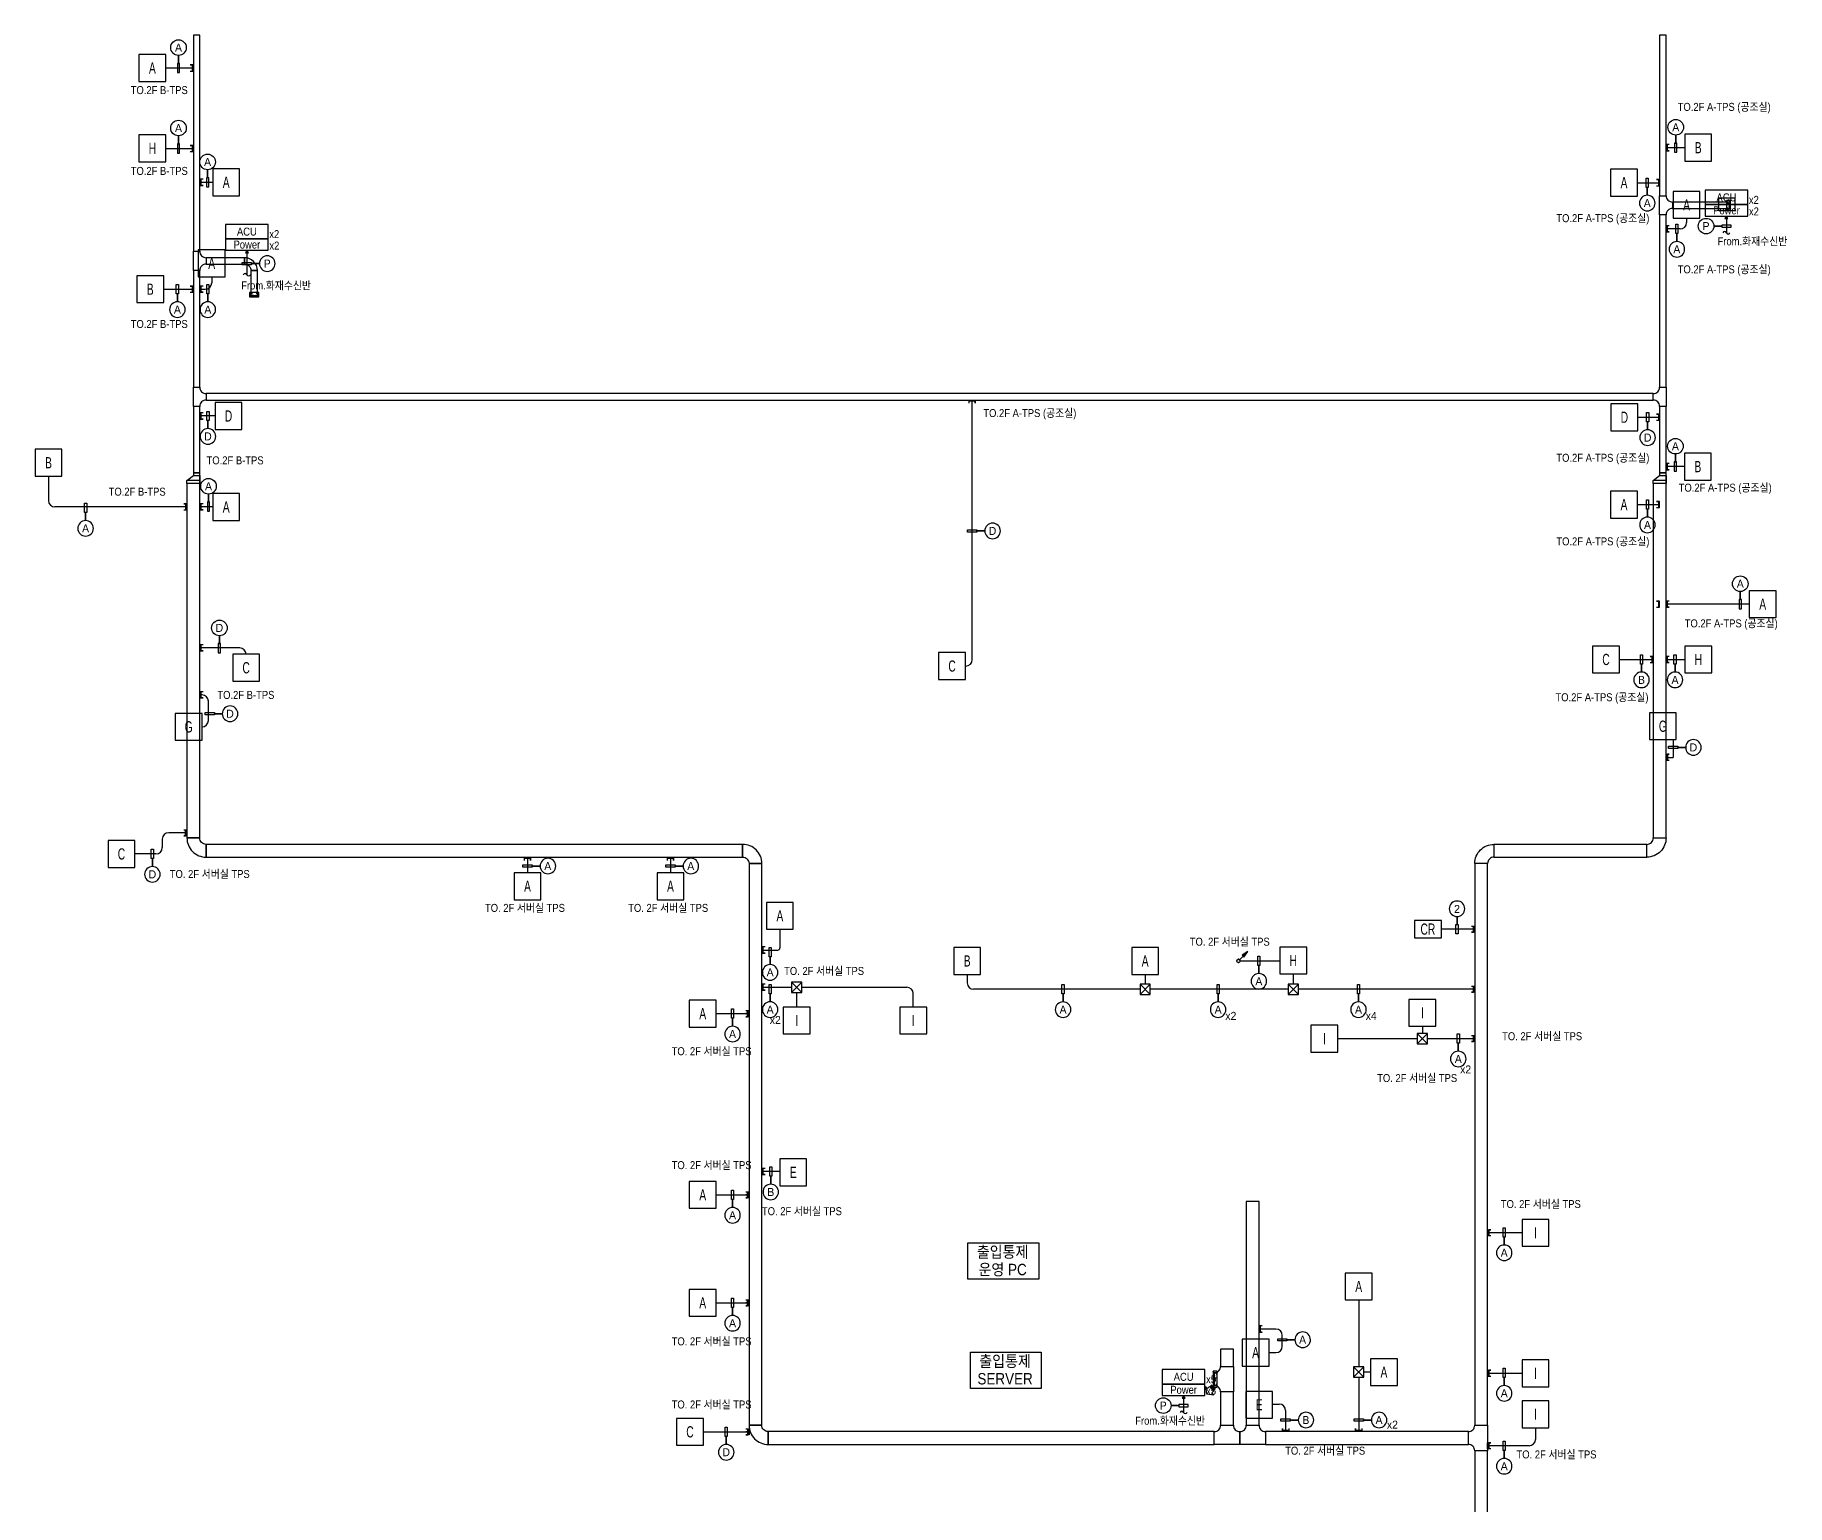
# Model space of a CAD drawing. Header units: millimetres. Extents: x 88230 to 502050, y -351975 to 882900.
# Drawn here: x 93024 to 175145, y -103220 to -34315 of the extents above; entities that cross this region are included whole.
import ezdxf
from ezdxf.enums import TextEntityAlignment as Align

# ---------------------------------------------------------------- set-up
doc = ezdxf.new("R2010")
doc.units = ezdxf.units.MM
doc.header["$LTSCALE"] = 150
doc.linetypes.add('D1', pattern=[3, 1, -1, 1])
for name, color, linetype in [('------16 CCTV', 3, 'Continuous'), ('-----20 General Symbol', 3, 'Continuous'), ('-----27 Communication Cable Tray', 2, 'Continuous'), ('-----29 Indicator', 1, 'Continuous'), ('-----30 Text', 2, 'Continuous'), ('4', 4, 'Continuous'), ('6', 6, 'Continuous')]:
    doc.layers.add(name, color=color, linetype=linetype)
doc.styles.add('ELEC', font='')
doc.styles.get('ELEC').set_extended_font_data('Dotum')

# ---------------------------------------------------------------- blocks, each defined once
blk = doc.blocks.new('O08')
blk.add_hatch(color=256).paths.add_polyline_path([(120, 51), (-120, 51), (-120, 0), (120, 0)])
blk.add_lwpolyline([(120, 127.5), (120, 0), (-120, 0), (-120, 127.5), (-120, 51), (120, 51)])
blk = doc.blocks.new('O01')
blk.add_hatch(color=256).paths.add_polyline_path([(-149, -218), (-218, -149), (-368, -368)])
blk.add_line((-46, -46), (-184, -184))
blk.add_lwpolyline([(-368, -368), (-149, -218), (-218, -149), (-368, -368)])
blk.add_circle((0, 0), 65)
for p in [(-65, 0), (-65, 0), (0, 65), (0, 65), (65, 0), (65, 0), (0, -65), (0, -65)]:
    blk.add_point(p)
blk = doc.blocks.new('GOK_A')
at = {"layer": '-----20 General Symbol', "color": 1}
blk.add_lwpolyline([(272950, 44280), (274750, 44280), (274750, 46080), (272950, 46080)], close=True, dxfattribs=at)
at = {"layer": '-----20 General Symbol', "color": 3, "style": 'ELEC', "width": 0.7}
blk.add_text('A', height=750, dxfattribs=at).set_placement((273850, 45180), align=Align.MIDDLE_CENTER)
blk = doc.blocks.new('GOK_I')
at = {"layer": '-----20 General Symbol', "color": 1}
blk.add_lwpolyline([(272950, 39120), (274750, 39120), (274750, 40920), (272950, 40920)], close=True, dxfattribs=at)
at = {"layer": '-----20 General Symbol', "color": 3, "style": 'ELEC', "width": 0.7}
blk.add_text('I', height=750, dxfattribs=at).set_placement((273850, 40020), align=Align.MIDDLE_CENTER)
blk = doc.blocks.new('GOK_B')
at = {"layer": '-----20 General Symbol', "color": 1}
blk.add_lwpolyline([(272950, 41850), (274750, 41850), (274750, 43650), (272950, 43650)], close=True, dxfattribs=at)
at = {"layer": '-----20 General Symbol', "color": 3, "style": 'ELEC', "width": 0.7}
blk.add_text('B', height=750, dxfattribs=at).set_placement((273850, 42750), align=Align.MIDDLE_CENTER)
blk = doc.blocks.new('GOK_H')
at = {"layer": '-----20 General Symbol', "color": 1}
blk.add_lwpolyline([(139470, -259730), (140730, -259730), (140730, -258470), (139470, -258470)], close=True, dxfattribs=at)
at = {"layer": '-----20 General Symbol', "color": 3, "style": 'ELEC', "width": 0.7}
blk.add_text('H', height=525, dxfattribs=at).set_placement((140100, -259100), align=Align.MIDDLE_CENTER)
blk = doc.blocks.new('GOK_C')
at = {"layer": '-----20 General Symbol', "color": 1}
blk.add_lwpolyline([(114698, -205929), (115958, -205929), (115958, -204669), (114698, -204669)], close=True, dxfattribs=at)
at = {"layer": '-----20 General Symbol', "color": 3, "style": 'ELEC', "width": 0.7}
blk.add_text('C', height=525, dxfattribs=at).set_placement((115328, -205299), align=Align.MIDDLE_CENTER)
blk = doc.blocks.new('GOK_E')
at = {"layer": '-----20 General Symbol', "color": 1}
blk.add_lwpolyline([(275670, 44280), (277470, 44280), (277470, 46080), (275670, 46080)], close=True, dxfattribs=at)
at = {"layer": '-----20 General Symbol', "color": 3, "style": 'ELEC', "width": 0.7}
blk.add_text('E', height=750, dxfattribs=at).set_placement((276570, 45180), align=Align.MIDDLE_CENTER)
blk = doc.blocks.new('GOK_G')
at = {"layer": '-----20 General Symbol', "color": 1, "elevation": 0}
blk.add_lwpolyline([(103390, -67610), (104650, -67610), (104650, -66350), (103390, -66350)], close=True, dxfattribs=at)
at = {"layer": '-----20 General Symbol', "color": 3, "style": 'ELEC', "width": 0.7}
blk.add_text('G', height=525, dxfattribs=at).set_placement((104020, -66980), align=Align.MIDDLE_CENTER)
blk = doc.blocks.new('GOK_D')
at = {"layer": '-----20 General Symbol', "color": 1}
blk.add_lwpolyline([(116508, -205929), (117768, -205929), (117768, -204669), (116508, -204669)], close=True, dxfattribs=at)
at = {"layer": '-----20 General Symbol', "color": 3, "style": 'ELEC', "width": 0.7}
blk.add_text('D', height=525, dxfattribs=at).set_placement((117138, -205299), align=Align.MIDDLE_CENTER)
blk = doc.blocks.new('A$Cfacc77e0')
at = {"layer": '-----20 General Symbol', "color": 1}
blk.add_lwpolyline([(0, 0), (1260, 0), (1260, 810), (0, 810)], close=True, dxfattribs=at)
at = {"layer": '-----20 General Symbol', "color": 3, "style": 'ELEC', "width": 0.7}
blk.add_text('CR', height=525, dxfattribs=at).set_placement((630, 410), align=Align.MIDDLE_CENTER)
blk = doc.blocks.new('O03')
at = {"linetype": 'Continuous'}
for p, q in [((-101, 101), (101, -101)), ((-74, 127), (127, -74)), ((-48, 154), (154, -48)), ((-27, 366), (69, 270)), ((-27, 366), (321, 321)), ((69, 270), (-21, 180)), ((-21, 180), (180, -21)), ((270, 69), (180, -21)), ((270, 69), (366, -27)), ((321, 321), (366, -27))]:
    blk.add_line(p, q, dxfattribs=at)
blk = doc.blocks.new('BOX')
at = {"layer": '-----20 General Symbol'}
for p, q in [((200, 200), (-200, -200)), ((-200, 200), (200, -200))]:
    blk.add_line(p, q, dxfattribs=at)
blk.add_lwpolyline([(-200, 200), (200, 200), (200, -200), (-200, -200)], close=True, dxfattribs=at)

msp = doc.modelspace()

# ---------------------------------------------------------------- linework, layer by layer
at = {"layer": '-----20 General Symbol', "color": 1}
for points in [[(171308, -42263), (173308, -42263), (173308, -41589), (171308, -41589)], [(171308, -42802), (173308, -42802), (173308, -42263), (171308, -42263)], [(101954, -43867), (103954, -43867), (103954, -43193), (101954, -43193)], [(101954, -44406), (103954, -44406), (103954, -43867), (101954, -43867)], [(145864, -97551), (147864, -97551), (147864, -96877), (145864, -96877)], [(145864, -98091), (147864, -98091), (147864, -97551), (145864, -97551)]]:
    msp.add_lwpolyline(points, close=True, dxfattribs=at)
at = {"layer": '-----20 General Symbol', "color": 1, "elevation": 0}
for points in [[(136754, -90934), (140069, -90934), (140069, -92636), (136754, -92636)], [(136870, -96053), (140186, -96053), (140186, -97755), (136870, -97755)]]:
    msp.add_lwpolyline(points, close=True, dxfattribs=at)
at = {"layer": '-----27 Communication Cable Tray', "elevation": 0}
for points in [[(100444, -34315), (100444, -44454), (100744, -44454), (100744, -34315)], [(169178, -34315), (169178, -41845), (169478, -41845), (169478, -34315)], [(172504, -42145), (169778, -42145), (169778, -42445), (172504, -42445)], [(169478, -50824), (169478, -42745), (169178, -42745), (169178, -50824)], [(102844, -44754), (101044, -44754), (101044, -45054), (102844, -45054)], [(100444, -45354), (100444, -50824), (100744, -50824), (100744, -45354)], [(103144, -45354), (103144, -46583), (103444, -46583), (103444, -45354)], [(100444, -51724), (100444, -54844), (100744, -54844), (100744, -51724)], [(101044, -51424), (168878, -51424), (168878, -51124), (101044, -51124)], [(169178, -51724), (169178, -54844), (169478, -54844), (169478, -51724)], [(100744, -71953), (100744, -55344), (100144, -55344), (100144, -71953)], [(169478, -71953), (169478, -55344), (168878, -55344), (168878, -71953)], [(126192, -72253), (101044, -72253), (101044, -72853), (126192, -72853)], [(161410, -72853), (168578, -72853), (168578, -72253), (161410, -72253)], [(126492, -73153), (126492, -99483), (127092, -99483), (127092, -73153)], [(161110, -99483), (161110, -73153), (160510, -73153), (160510, -99483)], [(150399, -99483), (150399, -88988), (149799, -88988), (149799, -99483)], [(149199, -96724), (149199, -95913), (148599, -95913), (148599, -96724)], [(149199, -99483), (149199, -97924), (148599, -97924), (148599, -99483)], [(127392, -100383), (148299, -100383), (148299, -99783), (127392, -99783)], [(150699, -100383), (160210, -100383), (160210, -99783), (150699, -99783)], [(160510, -100683), (160510, -126029), (161110, -126029), (161110, -100683)]]:
    msp.add_lwpolyline(points, close=True, dxfattribs=at)
for points in [[(169478, -42745), (169178, -42745), (169178, -42745), (169178, -41845), (169478, -41845, 0.414214), (169778, -42145), (169778, -42445), (169778, -42445, 0.414214)], [(100744, -45354), (100444, -45354), (100444, -45354), (100444, -44454), (100744, -44454, 0.414214), (101044, -44754), (101044, -45054), (101044, -45054, 0.414214)], [(102844, -45054), (102844, -45054, -0.414214), (103144, -45354), (103144, -45354), (103444, -45354, 0.414214), (102844, -44754)], [(100744, -51724), (100444, -51724), (100444, -51724), (100444, -50824), (100744, -50824, 0.414214), (101044, -51124), (101044, -51424), (101044, -51424, 0.414214)], [(169178, -50824), (169478, -50824), (169478, -50824), (169478, -51724), (169178, -51724, 0.414214), (168878, -51424), (168878, -51124), (168878, -51124, 0.414214)], [(101044, -72253), (101044, -72253, -0.414214), (100744, -71953), (100744, -71953), (100144, -71953, 0.414214), (101044, -72853)], [(126192, -72853), (126192, -72853, -0.414214), (126492, -73153), (126492, -73153), (127092, -73153, 0.414214), (126192, -72253)], [(161410, -72853), (161410, -72853, 0.414214), (161110, -73153), (161110, -73153), (160510, -73153, -0.414214), (161410, -72253)], [(168578, -72253), (168578, -72253, 0.414214), (168878, -71953), (168878, -71953), (169478, -71953, -0.414214), (168578, -72853)], [(148599, -96724), (149199, -96724), (149199, -96724), (149199, -97924), (148599, -97924, 0.414214), (148299, -97624), (148299, -97024), (148299, -97024, 0.414214)], [(127392, -99783), (127392, -99783, -0.414214), (127092, -99483), (127092, -99483), (126492, -99483, 0.414214), (127392, -100383)], [(149499, -99783), (149499, -100383), (149499, -100383), (148299, -100383), (148299, -99783, 0.414214), (148599, -99483), (149199, -99483), (149199, -99483, 0.414214)], [(150699, -99783), (150699, -100383), (150699, -100383), (149499, -100383), (149499, -99783, 0.414214), (149799, -99483), (150399, -99483), (150399, -99483, 0.414214)], [(160510, -99483), (161110, -99483), (161110, -99483), (161110, -100683), (160510, -100683, 0.414214), (160210, -100383), (160210, -99783), (160210, -99783, 0.414214)]]:
    msp.add_lwpolyline(points, format="xyb", close=True, dxfattribs=at)
at = {"layer": '-----27 Communication Cable Tray', "color": 1}
msp.add_lwpolyline([(172304, -42520), (172504, -42520), (172504, -42070), (172304, -42070), (172304, -42520)], dxfattribs=at)
at = {"layer": '-----27 Communication Cable Tray', "color": 1, "linetype": 'D1'}
for points in [[(172304, -42520), (172504, -42070)], [(172304, -42070), (172504, -42520)]]:
    msp.add_lwpolyline(points, dxfattribs=at)
at = {"layer": '-----27 Communication Cable Tray'}
for points in [[(172354, -42395), (172354, -42445), (172454, -42445), (172454, -42145), (172354, -42145), (172354, -42195)], [(172454, -42470), (172504, -42470), (172504, -42120), (172454, -42120), (172454, -42470)]]:
    msp.add_lwpolyline(points, dxfattribs=at)
at = {"layer": '-----27 Communication Cable Tray', "color": 1, "elevation": 0}
for points in [[(103069, -46383), (103069, -46583), (103519, -46583), (103519, -46383), (103069, -46383)], [(148434, -96956), (148254, -96956), (148254, -97691), (148434, -97691), (148434, -96956)]]:
    msp.add_lwpolyline(points, dxfattribs=at)
at = {"layer": '-----27 Communication Cable Tray', "color": 1, "linetype": 'D1', "elevation": 0}
for points in [[(103069, -46383), (103519, -46583)], [(103519, -46383), (103069, -46583)], [(148434, -96956), (148254, -97691)], [(148434, -97691), (148254, -96956)]]:
    msp.add_lwpolyline(points, dxfattribs=at)
at = {"layer": '-----27 Communication Cable Tray', "elevation": 0}
for points in [[(103119, -46533), (103119, -46583), (103469, -46583), (103469, -46533), (103119, -46533)], [(103194, -46433), (103144, -46433), (103144, -46533), (103444, -46533), (103444, -46433), (103394, -46433)], [(100744, -55344), (100744, -54844), (100444, -54844), (100444, -54963), (100744, -54963), (100744, -55196), (100144, -55196), (100444, -54963), (100744, -54963), (100744, -55344), (100144, -55344), (100144, -55196)], [(169478, -55344), (169478, -54844), (169178, -54844), (169178, -54963), (169478, -54963), (169478, -55196), (168878, -55196), (169178, -54963), (169478, -54963), (169478, -55344), (168878, -55344), (168878, -55196)], [(148299, -97001), (148254, -97001), (148254, -97646), (148299, -97646), (148299, -97001)], [(148389, -97069), (148389, -97024), (148299, -97024), (148299, -97624), (148389, -97624), (148389, -97579)]]:
    msp.add_lwpolyline(points, dxfattribs=at)
at = {"layer": '-----29 Indicator', "color": 1, "elevation": 0}
for points in [[(99748, -35269), (99748, -35642), (99696, -35642), (99696, -36078), (99799, -36078), (99799, -35642), (99722, -35642), (99748, -35642), (99748, -35269, -0.414214), (99383, -34904, -0.414214), (99748, -34540, -0.414214), (100112, -34904, -0.414214), (99748, -35269, -0.151042)], [(99748, -39039), (99748, -39412), (99696, -39412), (99696, -39848), (99799, -39848), (99799, -39412), (99722, -39412), (99748, -39412), (99748, -39039, -0.414214), (99383, -38674, -0.414214), (99748, -38310, -0.414214), (100112, -38674, -0.414214), (99748, -39039, -0.151042)], [(101111, -40629), (101111, -41002), (101060, -41002), (101060, -41438), (101163, -41438), (101163, -41002), (101086, -41002), (101111, -41002), (101111, -40629, -0.414214), (100747, -40264, -0.414214), (101111, -39899, -0.414214), (101476, -40264, -0.414214), (101111, -40629, -0.151042)], [(99698, -46821), (99698, -46448), (99646, -46448), (99646, -46012), (99749, -46012), (99749, -46448), (99672, -46448), (99698, -46448), (99698, -46821, 0.414214), (99333, -47186, 0.414214), (99698, -47550, 0.414214), (100062, -47186, 0.414214), (99698, -46821, 0.151042)], [(101123, -46821), (101123, -46448), (101072, -46448), (101072, -46012), (101174, -46012), (101174, -46448), (101097, -46448), (101123, -46448), (101123, -46821, 0.414214), (100758, -47186, 0.414214), (101123, -47550, 0.414214), (101488, -47186, 0.414214), (101123, -46821, 0.151042)], [(101128, -52764), (101128, -52391), (101076, -52391), (101076, -51955), (101179, -51955), (101179, -52391), (101102, -52391), (101128, -52391), (101128, -52764, 0.414214), (100763, -53129, 0.414214), (101128, -53494, 0.414214), (101492, -53129, 0.414214), (101128, -52764, 0.151042)], [(101155, -55831), (101155, -56204), (101103, -56204), (101103, -56640), (101206, -56640), (101206, -56204), (101129, -56204), (101155, -56204), (101155, -55831, -0.414214), (100790, -55466, -0.414214), (101155, -55101, -0.414214), (101520, -55466, -0.414214), (101155, -55831, -0.151042)], [(101665, -62471), (101665, -62844), (101613, -62844), (101613, -63280), (101716, -63280), (101716, -62844), (101639, -62844), (101665, -62844), (101665, -62471, -0.414214), (101300, -62106, -0.414214), (101665, -61741, -0.414214), (102030, -62106, -0.414214), (101665, -62471, -0.151042)], [(168327, -64177), (168327, -63804), (168276, -63804), (168276, -63368), (168378, -63368), (168378, -63804), (168301, -63804), (168327, -63804), (168327, -64177, 0.414214), (167962, -64542, 0.414214), (168327, -64906, 0.414214), (168692, -64542, 0.414214), (168327, -64177, 0.151042)], [(169898, -64177), (169898, -63804), (169846, -63804), (169846, -63368), (169949, -63368), (169949, -63804), (169872, -63804), (169898, -63804), (169898, -64177, 0.414214), (169533, -64542, 0.414214), (169898, -64906, 0.414214), (170262, -64542, 0.414214), (169898, -64177, 0.151042)], [(101802, -66131), (101429, -66131), (101429, -66182), (100993, -66182), (100993, -66080), (101429, -66080), (101429, -66157), (101429, -66131), (101802, -66131, 0.414214), (102166, -66496, 0.414214), (102531, -66131, 0.414214), (102166, -65766, 0.414214), (101802, -66131, 0.151042)], [(170397, -67709), (170025, -67709), (170025, -67760), (169588, -67760), (169588, -67658), (170025, -67658), (170025, -67735), (170025, -67709), (170397, -67709, 0.414214), (170762, -68074, 0.414214), (171127, -67709, 0.414214), (170762, -67344, 0.414214), (170397, -67709, 0.151042)], [(127482, -77890), (127482, -77518), (127430, -77518), (127430, -77081), (127533, -77081), (127533, -77518), (127456, -77518), (127482, -77518), (127482, -77890, 0.414214), (127117, -78255, 0.414214), (127482, -78620, 0.414214), (127846, -78255, 0.414214), (127482, -77890, 0.151042)], [(150390, -78308), (150390, -77935), (150339, -77935), (150339, -77499), (150442, -77499), (150442, -77935), (150365, -77935), (150390, -77935), (150390, -78308, 0.414214), (150026, -78673, 0.414214), (150390, -79037, 0.414214), (150755, -78673, 0.414214), (150390, -78308, 0.151042)], [(127482, -79635), (127482, -79263), (127430, -79263), (127430, -78826), (127533, -78826), (127533, -79263), (127456, -79263), (127482, -79263), (127482, -79635, 0.414214), (127117, -80000, 0.414214), (127482, -80365, 0.414214), (127846, -80000, 0.414214), (127482, -79635, 0.151042)], [(141213, -79636), (141213, -79263), (141162, -79263), (141162, -78827), (141264, -78827), (141264, -79263), (141187, -79263), (141213, -79263), (141213, -79636, 0.414214), (140848, -80001, 0.414214), (141213, -80365, 0.414214), (141578, -80001, 0.414214), (141213, -79636, 0.151042)], [(148481, -79636), (148481, -79263), (148429, -79263), (148429, -78827), (148532, -78827), (148532, -79263), (148455, -79263), (148481, -79263), (148481, -79636, 0.414214), (148116, -80001, 0.414214), (148481, -80365, 0.414214), (148845, -80001, 0.414214), (148481, -79636, 0.151042)], [(125719, -80779), (125719, -80406), (125668, -80406), (125668, -79970), (125770, -79970), (125770, -80406), (125694, -80406), (125719, -80406), (125719, -80779, 0.414214), (125354, -81144, 0.414214), (125719, -81509, 0.414214), (126084, -81144, 0.414214), (125719, -80779, 0.151042)], [(159739, -81949), (159739, -81576), (159688, -81576), (159688, -81140), (159790, -81140), (159790, -81576), (159713, -81576), (159739, -81576), (159739, -81949, 0.414214), (159374, -82314, 0.414214), (159739, -82679, 0.414214), (160104, -82314, 0.414214), (159739, -81949, 0.151042)], [(125719, -89275), (125719, -88902), (125668, -88902), (125668, -88466), (125770, -88466), (125770, -88902), (125694, -88902), (125719, -88902), (125719, -89275, 0.414214), (125354, -89640, 0.414214), (125719, -90004, 0.414214), (126084, -89640, 0.414214), (125719, -89275, 0.151042)], [(161891, -91035), (161891, -90662), (161840, -90662), (161840, -90226), (161943, -90226), (161943, -90662), (161866, -90662), (161891, -90662), (161891, -91035, 0.414214), (161527, -91400, 0.414214), (161891, -91764, 0.414214), (162256, -91400, 0.414214), (161891, -91035, 0.151042)], [(125719, -94335), (125719, -93962), (125668, -93962), (125668, -93526), (125770, -93526), (125770, -93962), (125694, -93962), (125719, -93962), (125719, -94335, 0.414214), (125354, -94700, 0.414214), (125719, -95065, 0.414214), (126084, -94700, 0.414214), (125719, -94335, 0.151042)], [(161891, -97622), (161891, -97249), (161840, -97249), (161840, -96813), (161943, -96813), (161943, -97249), (161866, -97249), (161891, -97249), (161891, -97622, 0.414214), (161527, -97987, 0.414214), (161891, -98352, 0.414214), (162256, -97987, 0.414214), (161891, -97622, 0.151042)], [(155663, -99238), (155290, -99238), (155290, -99289), (154854, -99289), (154854, -99186), (155290, -99186), (155290, -99263), (155290, -99238), (155663, -99238, 0.414214), (156028, -99602, 0.414214), (156393, -99238, 0.414214), (156028, -98873, 0.414214), (155663, -99238, 0.151042)], [(125423, -100383), (125423, -100011), (125371, -100011), (125371, -99574), (125474, -99574), (125474, -100011), (125397, -100011), (125423, -100011), (125423, -100383, 0.414214), (125058, -100748, 0.414214), (125423, -101113, 0.414214), (125788, -100748, 0.414214), (125423, -100383, 0.151042)], [(161891, -101038), (161891, -100666), (161840, -100666), (161840, -100229), (161943, -100229), (161943, -100666), (161866, -100666), (161891, -100666), (161891, -101038, 0.414214), (161527, -101403, 0.414214), (161891, -101768, 0.414214), (162256, -101403, 0.414214), (161891, -101038, 0.151042)]]:
    msp.add_lwpolyline(points, format="xyb", dxfattribs=at)
at = {"layer": '-----29 Indicator', "color": 1}
for points in [[(169932, -39004), (169932, -39377), (169880, -39377), (169880, -39813), (169983, -39813), (169983, -39377), (169906, -39377), (169932, -39377), (169932, -39004, -0.414214), (169567, -38639, -0.414214), (169932, -38275, -0.414214), (170297, -38639, -0.414214), (169932, -39004, -0.151042)], [(168595, -41828), (168595, -41455), (168543, -41455), (168543, -41019), (168646, -41019), (168646, -41455), (168569, -41455), (168595, -41455), (168595, -41828, 0.414214), (168230, -42193, 0.414214), (168595, -42558, 0.414214), (168960, -42193, 0.414214), (168595, -41828, 0.151042)], [(169984, -43994), (169984, -43621), (169932, -43621), (169932, -43185), (170035, -43185), (170035, -43621), (169958, -43621), (169984, -43621), (169984, -43994, 0.414214), (169619, -44359, 0.414214), (169984, -44724, 0.414214), (170349, -44359, 0.414214), (169984, -43994, 0.151042)], [(171717, -43273), (172090, -43273), (172090, -43324), (172526, -43324), (172526, -43222), (172090, -43222), (172090, -43299), (172090, -43273), (171717, -43273, -0.414214), (171352, -43638, -0.414214), (170987, -43273, -0.414214), (171352, -42908, -0.414214), (171717, -43273, -0.151042)], [(103544, -45029), (103171, -45029), (103171, -45080), (102735, -45080), (102735, -44977), (103171, -44977), (103171, -45054), (103171, -45029), (103544, -45029, 0.414214), (103908, -45394, 0.414214), (104273, -45029, 0.414214), (103908, -44664, 0.414214), (103544, -45029, 0.151042)], [(168614, -52822), (168614, -52450), (168563, -52450), (168563, -52013), (168666, -52013), (168666, -52450), (168589, -52450), (168614, -52450), (168614, -52822, 0.414214), (168249, -53187, 0.414214), (168614, -53552, 0.414214), (168979, -53187, 0.414214), (168614, -52822, 0.151042)], [(169915, -53954), (169915, -54327), (169864, -54327), (169864, -54763), (169967, -54763), (169967, -54327), (169890, -54327), (169915, -54327), (169915, -53954, -0.414214), (169551, -53589, -0.414214), (169915, -53225, -0.414214), (170280, -53589, -0.414214), (169915, -53954, -0.151042)], [(95392, -57076), (95392, -56703), (95341, -56703), (95341, -56267), (95444, -56267), (95444, -56703), (95367, -56703), (95392, -56703), (95392, -57076, 0.414214), (95028, -57441, 0.414214), (95392, -57805, 0.414214), (95757, -57441, 0.414214), (95392, -57076, 0.151042)], [(168606, -56916), (168606, -56543), (168555, -56543), (168555, -56107), (168657, -56107), (168657, -56543), (168580, -56543), (168606, -56543), (168606, -56916, 0.414214), (168241, -57281, 0.414214), (168606, -57645, 0.414214), (168971, -57281, 0.414214), (168606, -56916, 0.151042)], [(137544, -57561), (137172, -57561), (137172, -57612), (136735, -57612), (136735, -57510), (137172, -57510), (137172, -57587), (137172, -57561), (137544, -57561, 0.414214), (137909, -57926, 0.414214), (138274, -57561, 0.414214), (137909, -57196, 0.414214), (137544, -57561, 0.151042)], [(172957, -60402), (172957, -60774), (172905, -60774), (172905, -61211), (173008, -61211), (173008, -60774), (172931, -60774), (172957, -60774), (172957, -60402, -0.414214), (172592, -60037, -0.414214), (172957, -59672, -0.414214), (173322, -60037, -0.414214), (172957, -60402, -0.151042)], [(98525, -73294), (98525, -72921), (98473, -72921), (98473, -72485), (98576, -72485), (98576, -72921), (98499, -72921), (98525, -72921), (98525, -73294, 0.414214), (98160, -73658, 0.414214), (98525, -74023, 0.414214), (98890, -73658, 0.414214), (98525, -73294, 0.151042)], [(116699, -73269), (116326, -73269), (116326, -73321), (115890, -73321), (115890, -73218), (116326, -73218), (116326, -73295), (116326, -73269), (116699, -73269, 0.414214), (117064, -73634, 0.414214), (117429, -73269, 0.414214), (117064, -72905, 0.414214), (116699, -73269, 0.151042)], [(123401, -73269), (123028, -73269), (123028, -73321), (122592, -73321), (122592, -73218), (123028, -73218), (123028, -73295), (123028, -73269), (123401, -73269, 0.414214), (123765, -73634, 0.414214), (124130, -73269, 0.414214), (123765, -72905, 0.414214), (123401, -73269, 0.151042)], [(159679, -75639), (159679, -76012), (159730, -76012), (159730, -76448), (159628, -76448), (159628, -76012), (159704, -76012), (159679, -76012), (159679, -75639, 0.414214), (160044, -75274, 0.414214), (159679, -74909, 0.414214), (159314, -75274, 0.414214), (159679, -75639, 0.151042)], [(155060, -79636), (155060, -79263), (155009, -79263), (155009, -78827), (155112, -78827), (155112, -79263), (155035, -79263), (155060, -79263), (155060, -79636, 0.414214), (154696, -80001, 0.414214), (155060, -80365, 0.414214), (155425, -80001, 0.414214), (155060, -79636, 0.151042)], [(127512, -88184), (127512, -87811), (127460, -87811), (127460, -87375), (127563, -87375), (127563, -87811), (127486, -87811), (127512, -87811), (127512, -88184, 0.414214), (127147, -88549, 0.414214), (127512, -88914, 0.414214), (127877, -88549, 0.414214), (127512, -88184, 0.151042)], [(152081, -95476), (151708, -95476), (151708, -95528), (151272, -95528), (151272, -95425), (151708, -95425), (151708, -95502), (151708, -95476), (152081, -95476, 0.414214), (152446, -95841, 0.414214), (152810, -95476, 0.414214), (152446, -95112, 0.414214), (152081, -95476, 0.151042)], [(146272, -98561), (146645, -98561), (146645, -98613), (147081, -98613), (147081, -98510), (146645, -98510), (146645, -98587), (146645, -98561), (146272, -98561, -0.414214), (145908, -98926, -0.414214), (145543, -98561, -0.414214), (145908, -98197, -0.414214), (146272, -98561, -0.151042)], [(152235, -99238), (151862, -99238), (151862, -99289), (151426, -99289), (151426, -99186), (151862, -99186), (151862, -99263), (151862, -99238), (152235, -99238, 0.414214), (152599, -99602, 0.414214), (152964, -99238, 0.414214), (152599, -98873, 0.414214), (152235, -99238, 0.151042)]]:
    msp.add_lwpolyline(points, format="xyb", dxfattribs=at)
at = {"layer": '-----29 Indicator', "color": 4}
msp.add_arc((127838, -77107), 100, 270, 0, dxfattribs=at)
at = {"layer": '-----30 Text'}
msp.add_lwpolyline([(171946, -42552), (171946, -41952), (172696, -41952), (172696, -42552)], close=True, dxfattribs=at)
at = {"layer": '4'}
for p, q in [((99154, -35860), (100444, -35860, 0)), ((99154, -39630), (100444, -39630, 0)), ((170354, -39595), (169478, -39595)), ((101354, -41220), (100744, -41220, 0)), ((168137, -41237), (169178, -41237)), ((170138, -43403), (169478, -43403)), ((170438, -42907), (170438, -43103)), ((101304, -45645), (101304, -45930)), ((99054, -46230), (100444, -46230, 0)), ((100744, -46230), (101004, -46230)), ((136954, -63595), (136954, -51424)), ((101463, -52173), (100744, -52173, 0)), ((168154, -52232), (169178, -52232)), ((93654, -54995), (93654, -56135)), ((170337, -54545), (169494, -54545)), ((100144, -56435), (93954, -56435)), ((101354, -56435), (100744, -56435)), ((168137, -56325), (169178, -56325)), ((173379, -60992), (169494, -60992)), ((102619, -63045), (100744, -63045)), ((167291, -63586, 0), (168816, -63586, 0)), ((169539, -63586, 0), (170359, -63586, 0)), ((100854, -65245), (100744, -65245)), ((101154, -66445), (101154, -65545)), ((169807, -67345, 0), (169807, -68175, 0)), ((169507, -68175, 0), (169478, -68175, 0)), ((169478, -68175, 0), (169807, -68175, 0)), ((98989, -72009), (98989, -72403)), ((100083, -71709), (99289, -71709)), ((98689, -72703), (97704, -72703)), ((116108, -72853), (116108, -73586)), ((122810, -72853), (122810, -73586)), ((127938, -76234), (127938, -77107)), ((160510, -76230), (158950, -76230)), ((127092, -77207), (127838, -77207)), ((149510, -77717), (151374, -77717)), ((136717, -78347), (136717, -78745)), ((145060, -78347), (145060, -78805)), ((152004, -78325), (152004, -78808)), ((127092, -78952), (128487, -78952)), ((128727, -79883), (128727, -79192)), ((128967, -78952), (133889, -78952)), ((134189, -79883), (134189, -79252)), ((144823, -79045), (137017, -79045)), ((145060, -79042), (145060, -79045)), ((145063, -79045), (145060, -79045)), ((151767, -79045), (145303, -79045)), ((152010, -79045), (152004, -79045)), ((160510, -79045), (152247, -79045)), ((124951, -80188), (126488, -80188)), ((126488, -80188), (126338, -80188)), ((158056, -80780, 0), (158056, -81118)), ((154094, -81358), (157816, -81358)), ((158296, -81358), (160510, -81358)), ((127932, -87593), (127092, -87593)), ((124951, -88684), (126488, -88684)), ((126488, -88684), (126338, -88684)), ((162729, -90462), (161110, -90462)), ((155072, -93609), (155072, -96753)), ((124951, -93744), (126488, -93744)), ((126488, -93744), (126338, -93744)), ((151190, -94975), (150399, -94975)), ((150866, -96080), (151190, -96080)), ((151490, -95780), (151490, -95275)), ((155072, -97233), (155072, -99783)), ((155624, -96993), (155312, -96993)), ((162729, -97050), (161110, -97050)), ((151034, -98495), (151345, -98495)), ((151644, -98795), (151644, -99783)), ((124354, -99792), (126492, -99792)), ((126492, -99792), (126342, -99792)), ((163359, -99597), (163359, -100147)), ((163059, -100447), (161110, -100447))]:
    msp.add_line(p, q, dxfattribs=at)
for centre, start, end in [((170138, -43103), 270, 0), ((101004, -45930, 0), 270, 0), ((93954, -56135), 180, 270), ((102619, -63345), 0, 90), ((136654, -63595), 270, 0), ((100854, -65545), 0, 90), ((100854, -66445), 270, 0), ((169507, -67875, 0), 0, 0), ((99289, -72009, 0), 90, 180), ((98689, -72403, 0), 270, 0), ((137017, -78745), 180, 270), ((133889, -79252, 0), 0, 90), ((151190, -95275), 0, 90), ((151190, -95780), 270, 0), ((151344, -98795), 0, 90), ((163059, -100147), 270, 0)]:
    msp.add_arc(centre, 300, start, end, dxfattribs=at)
at = {"layer": '6'}
for p, q in [((172308, -42802), (172308, -43590)), ((102953, -44406), (102953, -45549)), ((146863, -98091), (146863, -98879))]:
    msp.add_line(p, q, dxfattribs=at)
for points in [[(172378, -42922), (172308, -42802), (172239, -42922)], [(103023, -44526), (102954, -44406), (102884, -44526)], [(146933, -98211), (146864, -98091), (146795, -98211)]]:
    msp.add_lwpolyline(points, close=True, dxfattribs=at)
for centre, start, end in [((172225, -43619), 18.99978, 161.00022), ((172391, -43561), 198.99978, 341.00022), ((102870, -45577), 18.99978, 161.00022), ((103036, -45520), 198.99978, 341.00022), ((146780, -98907), 18.99978, 161.00022), ((146946, -98850), 198.99978, 341.00022)]:
    msp.add_arc(centre, 88, start, end, dxfattribs=at)

# ---------------------------------------------------------------- block references
at = {"layer": '------16 CCTV', "lineweight": 0, "extrusion": (0, 0, -1), "xscale": 1.2, "yscale": 1.2, "zscale": -1.2}
for p in [(-128727, -78952), (-145063, -79045), (-152007, -79048), (-158056, -81358), (-155072, -96993)]:
    msp.add_blockref('BOX', p, dxfattribs=at)
at = {"layer": '-----20 General Symbol', "xscale": 0.6999999999970896, "yscale": 0.6999999999970896, "zscale": 0.6999999999970896}
for name, p in [('GOK_A', (-93171, -67486)), ('GOK_B', (-20711, -69520)), ('GOK_A', (-89711, -72846)), ('GOK_A', (-24188, -72863)), ('GOK_A', (-21257, -73903)), ('GOK_A', (-90391, -76641)), ('GOK_B', (-93271, -76155)), ('GOK_B', (-98041, -84290)), ('GOK_B', (-20728, -84470)), ('GOK_A', (-89711, -88061)), ('GOK_A', (-24188, -87951)), ('GOK_A', (-17686, -92618)), ('GOK_A', (-75587, -105842)), ('GOK_A', (-68885, -105842)), ('GOK_A', (-63757, -107230)), ('GOK_B', (-54978, -107642)), ('GOK_A', (-46635, -109343)), ('GOK_A', (-67374, -111814)), ('GOK_I', (-33639, -108164)), ('GOK_I', (-62968, -108527)), ('GOK_I', (-57506, -108527)), ('GOK_I', (-38231, -109372)), ('GOK_E', (-65037, -119256)), ('GOK_A', (-67374, -120310)), ('GOK_I', (-28336, -118476)), ('GOK_A', (-36623, -124605)), ('GOK_A', (-67374, -125370)), ('GOK_A', (-41459, -127706)), ('GOK_A', (-35441, -128619)), ('GOK_I', (-28336, -125064)), ('GOK_E', (-43195, -130151)), ('GOK_I', (-28336, -126981))]:
    msp.add_blockref(name, p, dxfattribs=at)
at = {"layer": '-----20 General Symbol'}
for name, p in [('GOK_H', (-41576, 219470)), ('GOK_D', (-15045, 153126)), ('GOK_D', (50386, 153068)), ('GOK_C', (51334, 141713, 0)), ('GOK_H', (30889, 195514, 0)), ('GOK_C', (-12409, 141324)), ('GOK_C', (20681, 141404)), ('GOK_G', (-3796, 235)), ('GOK_G', (65308, 265, 0)), ('GOK_C', (-18254, 132597)), ('A$Cfacc77e0', (157684, -76635)), ('GOK_H', (11904, 181405)), ('GOK_C', (8396, 105507))]:
    msp.add_blockref(name, p, dxfattribs=at)
at = {"layer": '-----20 General Symbol', "xscale": 1.199999999953434, "yscale": 1.199999999953434, "zscale": 1.199999999953434, "rotation": 180}
msp.add_blockref('O01', (149432, -77717), dxfattribs=at)
at = {"layer": '-----27 Communication Cable Tray', "xscale": -1, "rotation": 90}
msp.add_blockref('O03', (148254, -97691), dxfattribs=at)
at = {"layer": '4', "yscale": 1.199999999953434, "zscale": 1.199999999953434}
for p, xscale, rotation in [((100444, -35860, 0), -1.199999999953434, 90), ((100444, -39630, 0), -1.199999999953434, 90), ((169478, -39595), -1.199999999953434, 270.0000000000001), ((100744, -41220, 0), -1.199999999953434, 270.0000000000001), ((169178, -41237, 0), -1.199999999953434, 90), ((169478, -43403), -1.199999999953434, 270.0000000000001), ((100444, -46230, 0), -1.199999999953434, 90), ((100744, -46230), -1.199999999953434, 270.0000000000001), ((136954, -51424), 1.199999999953434, 180), ((100744, -52173, 0), -1.199999999953434, 270.0000000000001), ((169178, -52232, 0), -1.199999999953434, 90), ((169478, -54545), -1.199999999953434, 270.0000000000001), ((100144, -56435), -1.199999999953434, 90), ((100744, -56435), -1.199999999953434, 270.0000000000001), ((169178, -56325, 0), -1.199999999953434, 90), ((169178, -60992, 0), -1.199999999953434, 90), ((169478, -60992), -1.199999999953434, 270.0000000000001), ((100744, -63045), -1.199999999953434, 270.0000000000001), ((168878, -63586, 0), -1.199999999953434, 90), ((169478, -63586, 0), -1.199999999953434, 270.0000000000001), ((100744, -65245), -1.199999999953434, 270.0000000000001), ((169478, -68175, 0), 1.199999999953434, 269.9999999999999), ((100144, -71709), 1.199999999953434, 89.99999999999997), ((116108, -72853), 1.199999999953434, 180), ((122810, -72853), 1.199999999953434, 180), ((160510, -76230), 1.199999999953434, 90), ((127092, -77207), -1.199999999953434, 270.0000000000001), ((127092, -78952), -1.199999999953434, 270.0000000000001), ((160510, -79045), 1.199999999953434, 90), ((126488, -80188), 1.199999999953434, 89.99999999999997), ((160510, -81358), 1.199999999953434, 89.99999999999997), ((127092, -87593), -1.199999999953434, 270), ((126488, -88684), 1.199999999953434, 89.99999999999997), ((161110, -90462), 1.199999999953434, 270), ((126488, -93744), 1.199999999953434, 89.99999999999997), ((150399, -94975, 0), -1.199999999953434, 270), ((161110, -97050), 1.199999999953434, 270), ((126492, -99792), 1.199999999953434, 89.99999999999997), ((161110, -100447), 1.199999999953434, 270)]:
    msp.add_blockref('O08', p, dxfattribs=dict(at, xscale=xscale, rotation=rotation))
at = {"layer": '4', "xscale": 1.199999999953434, "yscale": 1.199999999953434, "zscale": 1.199999999953434}
for p in [(151644, -99783), (155072, -99783)]:
    msp.add_blockref('O08', p, dxfattribs=at)

# ---------------------------------------------------------------- texts
at = {"layer": '-----20 General Symbol', "color": 3, "style": 'ELEC', "width": 0.9}
for s, height, p in [('ACU', 375, (172308, -41926, 0)), ('x2', 375, (173593, -42042, 0)), ('Power', 375, (172308, -42533, 0)), ('x2', 375, (173596, -42582, 0)), ('ACU', 375, (102954, -43530, 0)), ('x2', 375, (104238, -43646, 0)), ('Power', 375, (102954, -44137, 0)), ('x2', 375, (104241, -44185, 0)), ('출입통제', 535.7, (138379, -91359)), ('운영 PC', 535.7, (138379, -92184)), ('출입통제', 535.7, (138495, -96478)), ('SERVER', 535.7, (138495, -97303)), ('Power', 375, (146864, -97821, 0)), ('ACU', 375, (146864, -97214, 0)), ('x5', 375, (148149, -97331, 0)), ('x5', 375, (148151, -97870, 0))]:
    msp.add_text(s, height=height, dxfattribs=at).set_placement(p, align=Align.MIDDLE_CENTER)
for p in [(173526, -43974), (104322, -46046), (146230, -99262)]:
    msp.add_text('From.화재수신반', height=375, dxfattribs=at).set_placement(p, align=Align.MIDDLE)
at = {"layer": '-----30 Text', "style": 'ELEC'}
for s, p in [('A', (99748, -34904)), ('A', (99748, -38674)), ('A', (169932, -38639)), ('A', (101111, -40264)), ('A', (168595, -42193)), ('P', (171352, -43273)), ('A', (169984, -44359)), ('P', (103908, -45029)), ('A', (99698, -47186)), ('A', (101123, -47186)), ('D', (101128, -53129, 0)), ('D', (168614, -53187)), ('A', (169915, -53589)), ('A', (101155, -55466, 0)), ('A', (95392, -57441)), ('D', (137905, -57561)), ('A', (168606, -57281)), ('A', (172957, -60037)), ('D', (101665, -62106, 0)), ('B', (168327, -64542, 0)), ('A', (169898, -64542, 0)), ('D', (102162, -66131)), ('D', (170758, -67709, 0)), ('A', (117059, -73269)), ('A', (123761, -73269)), ('D', (98525, -73658)), ('2', (159679, -75279)), ('A', (127482, -78255)), ('A', (150390, -78673)), ('A', (127482, -80000)), ('A', (141213, -80001)), ('A', (148481, -80001)), ('A', (155060, -80001)), ('A', (125719, -81144)), ('A', (159739, -82314)), ('B', (127512, -88549)), ('A', (125719, -89640)), ('A', (161891, -91400)), ('A', (125719, -94700)), ('A', (152441, -95476)), ('P', (145908, -98561)), ('A', (161891, -97987)), ('B', (152595, -99238)), ('A', (156023, -99238)), ('D', (125423, -100748)), ('A', (161891, -101403))]:
    msp.add_text(s, height=375, dxfattribs=at).set_placement(p, align=Align.MIDDLE)
for s, p in [('x2', (127463, -80672)), ('x2', (148819, -80482)), ('x4', (155399, -80482)), ('x2', (159824, -82993)), ('x2', (156391, -99644))]:
    msp.add_text(s, height=375, dxfattribs=at).set_placement(p)
at = {"style": 'ELEC', "width": 0.9}
for s, p in [('TO.2F B-TPS', (98845, -36896)), ('TO.2F A-TPS (공조실)', (172203, -37710)), ('TO.2F B-TPS', (98845, -40685)), ('TO.2F A-TPS (공조실)', (166515, -42926)), ('TO.2F A-TPS (공조실)', (172203, -45327)), ('TO.2F B-TPS', (98845, -47861)), ('TO.2F A-TPS (공조실)', (139654, -52062)), ('TO.2F B-TPS', (102401, -54252)), ('TO.2F A-TPS (공조실)', (166515, -54159)), ('TO.2F B-TPS', (97810, -55721)), ('TO.2F A-TPS (공조실)', (172249, -55560)), ('TO.2F A-TPS (공조실)', (166515, -58078)), ('TO.2F A-TPS (공조실)', (172531, -61921)), ('TO.2F B-TPS', (102907, -65248)), ('TO.2F A-TPS (공조실)', (166475, -65384)), ('TO. 2F 서버실 TPS', (101213, -73633)), ('TO. 2F 서버실 TPS', (115988, -75223)), ('TO. 2F 서버실 TPS', (122702, -75223)), ('TO. 2F 서버실 TPS', (149026, -76808)), ('TO. 2F 서버실 TPS', (130010, -78178)), ('TO. 2F 서버실 TPS', (163669, -81238)), ('TO. 2F 서버실 TPS', (124738, -81941)), ('TO. 2F 서버실 TPS', (157811, -83199)), ('TO. 2F 서버실 TPS', (124738, -87281)), ('TO. 2F 서버실 TPS', (128971, -89440)), ('TO. 2F 서버실 TPS', (163607, -89106)), ('TO. 2F 서버실 TPS', (124738, -95541)), ('TO. 2F 서버실 TPS', (124738, -98501)), ('TO. 2F 서버실 TPS', (153499, -100666)), ('TO. 2F 서버실 TPS', (164342, -100842))]:
    msp.add_text(s, height=375, dxfattribs=at).set_placement(p, align=Align.MIDDLE)

doc.saveas('drawing.dxf')
